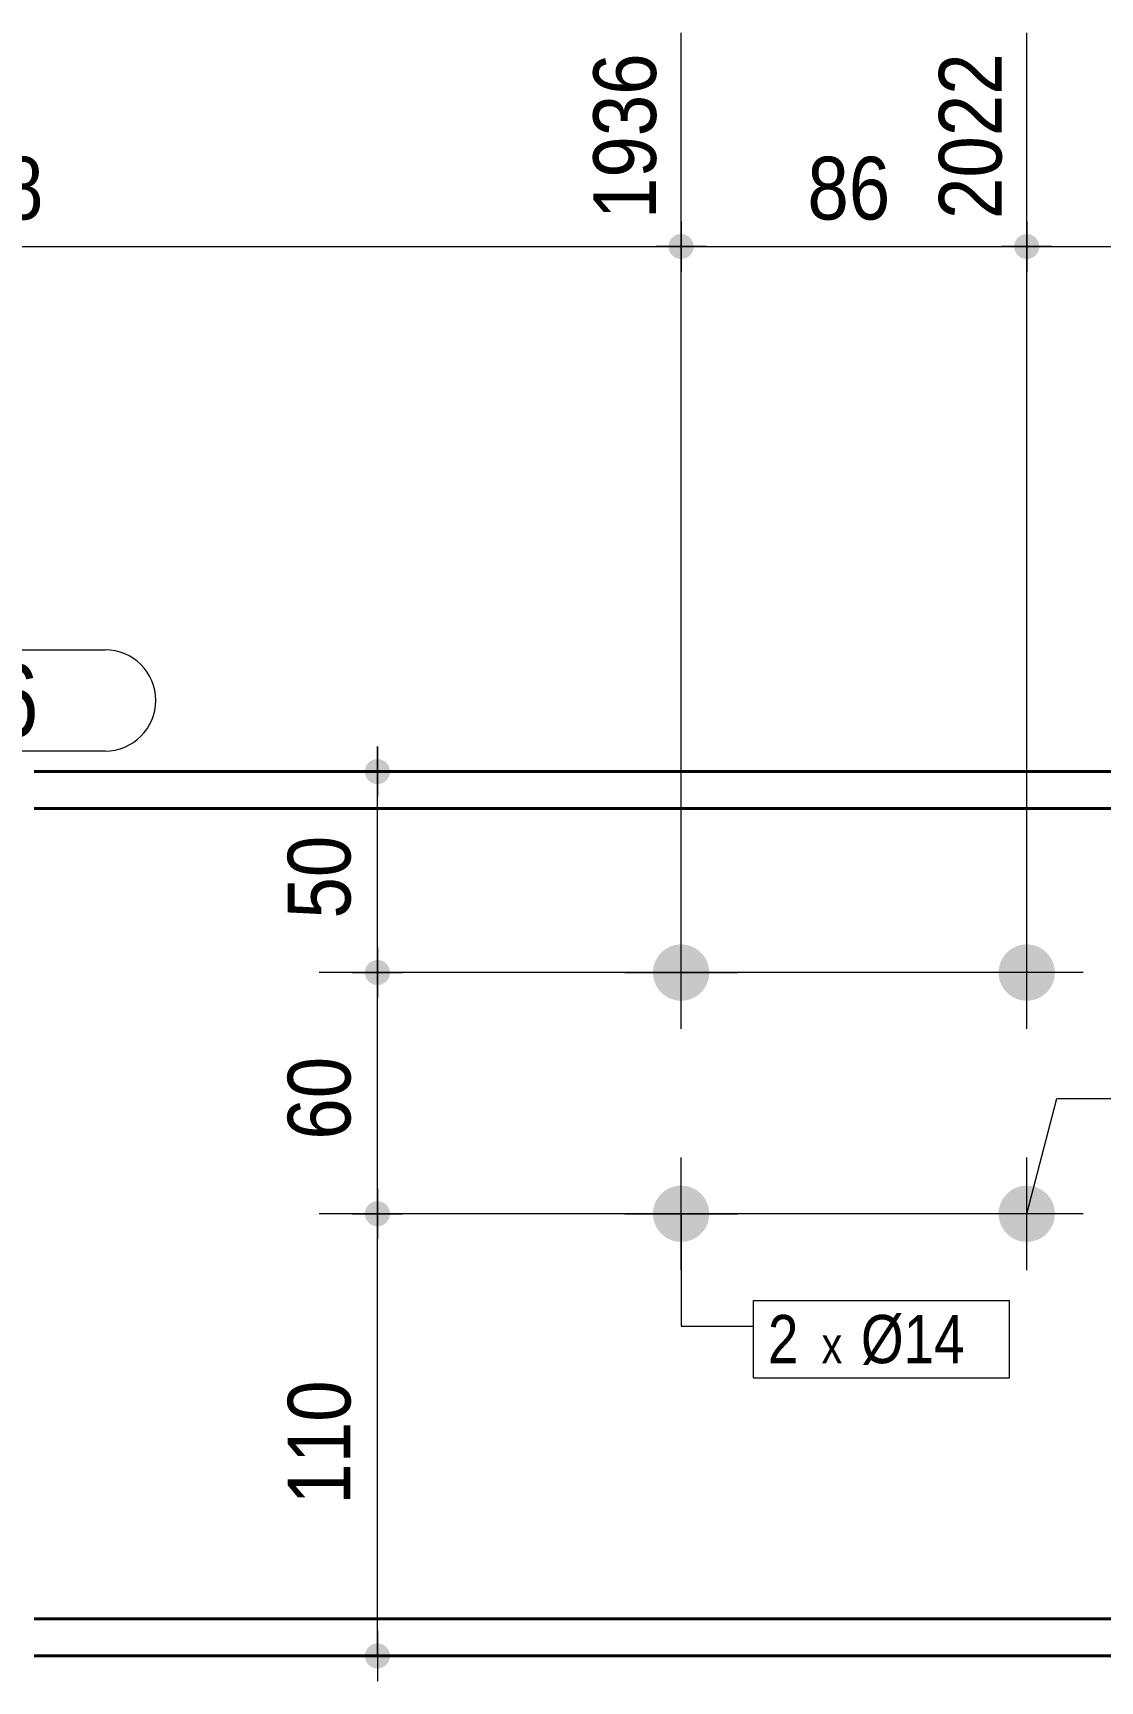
# Model space of a CAD drawing. Header units: millimetres. Extents: x 2 to 287, y 5 to 195.
# Drawn here: x 74 to 118.3, y 88.7 to 157.1 of the extents above; entities that cross this region are included whole.
import ezdxf

# ---------------------------------------------------------------- set-up
doc = ezdxf.new("R2010")
doc.units = ezdxf.units.MM
for name, color, linetype, lineweight in [('Boulon', 7, 'Continuous', 0), ('Cotation', 7, 'Continuous', 0), ('Désignation boulon', 3, 'Continuous', 0), ('Piece', 2, 'Continuous', 0), ('Repère pièce', 3, 'Continuous', 0)]:
    doc.layers.add(name, color=color, linetype=linetype, lineweight=lineweight)
doc.styles.add('ARIAL', font='ARIAL.TTF')
doc.styles.add('COMIC_SANS_MS', font='COMIC.TTF')

# ---------------------------------------------------------------- blocks, each defined once
blk = doc.blocks.new('*A3')
at = {"layer": 'Boulon'}
for points in [[(102.066, 118.081), (102.065, 118.052), (102.064, 118.024), (102.061, 117.995), (102.058, 117.967), (102.054, 117.938), (102.05, 117.91), (102.044, 117.882), (102.038, 117.854), (102.032, 117.826), (102.025, 117.798), (102.017, 117.771), (102.008, 117.743), (101.999, 117.716), (101.989, 117.69), (101.978, 117.663), (101.967, 117.637), (101.955, 117.611), (101.942, 117.585), (101.929, 117.559), (101.915, 117.534), (101.901, 117.51), (101.886, 117.485), (101.87, 117.461), (101.854, 117.438), (101.837, 117.414), (101.82, 117.392), (101.802, 117.369), (101.784, 117.347), (101.765, 117.326), (101.745, 117.305), (101.725, 117.284), (101.705, 117.264), (101.684, 117.245), (101.662, 117.226), (101.64, 117.208), (101.618, 117.19), (101.595, 117.172), (101.572, 117.156), (101.548, 117.139), (101.524, 117.124), (101.5, 117.109), (101.475, 117.094), (101.45, 117.081), (101.425, 117.067), (101.399, 117.055), (101.373, 117.043), (101.347, 117.032), (101.32, 117.021), (101.293, 117.011), (101.266, 117.002), (101.239, 116.993), (101.211, 116.985), (101.184, 116.978), (101.156, 116.971), (101.128, 116.965), (101.1, 116.96), (101.071, 116.955), (101.043, 116.952), (101.014, 116.948), (100.986, 116.946), (100.957, 116.944), (100.929, 116.943), (100.9, 116.943), (100.871, 116.943), (100.843, 116.944), (100.814, 116.946), (100.786, 116.948), (100.757, 116.952), (100.729, 116.955), (100.701, 116.96), (100.673, 116.965), (100.645, 116.971), (100.617, 116.978), (100.589, 116.985), (100.561, 116.993), (100.534, 117.002), (100.507, 117.011), (100.48, 117.021), (100.454, 117.032), (100.427, 117.043), (100.401, 117.055), (100.376, 117.067), (100.35, 117.081), (100.325, 117.094), (100.3, 117.109), (100.276, 117.124), (100.252, 117.139), (100.228, 117.156), (100.205, 117.172), (100.182, 117.19), (100.16, 117.208), (100.138, 117.226), (100.117, 117.245), (100.096, 117.264), (100.075, 117.284), (100.055, 117.305), (100.036, 117.326), (100.017, 117.347), (99.998, 117.369), (99.98, 117.392), (99.963, 117.414), (99.946, 117.438), (99.93, 117.461), (99.914, 117.485), (99.899, 117.51), (99.885, 117.534), (99.871, 117.559), (99.858, 117.585), (99.845, 117.611), (99.834, 117.637), (99.822, 117.663), (99.812, 117.69), (99.802, 117.716), (99.792, 117.743), (99.784, 117.771), (99.776, 117.798), (99.768, 117.826), (99.762, 117.854), (99.756, 117.882), (99.751, 117.91), (99.746, 117.938), (99.742, 117.967), (99.739, 117.995), (99.737, 118.024), (99.735, 118.052), (99.734, 118.081), (99.733, 118.109), (99.734, 118.138), (99.735, 118.167), (99.737, 118.195), (99.739, 118.224), (99.742, 118.252), (99.746, 118.281), (99.751, 118.309), (99.756, 118.337), (99.762, 118.365), (99.768, 118.393), (99.776, 118.421), (99.784, 118.448), (99.792, 118.475), (99.802, 118.502), (99.812, 118.529), (99.822, 118.556), (99.834, 118.582), (99.845, 118.608), (99.858, 118.634), (99.871, 118.659), (99.885, 118.684), (99.899, 118.709), (99.914, 118.734), (99.93, 118.758), (99.946, 118.781), (99.963, 118.804), (99.98, 118.827), (99.998, 118.85), (100.017, 118.871), (100.036, 118.893), (100.055, 118.914), (100.075, 118.934), (100.096, 118.954), (100.117, 118.974), (100.138, 118.993), (100.16, 119.011), (100.182, 119.029), (100.205, 119.046), (100.228, 119.063), (100.252, 119.079), (100.276, 119.095), (100.3, 119.11), (100.325, 119.125), (100.35, 119.138), (100.376, 119.152), (100.401, 119.164), (100.427, 119.176), (100.454, 119.187), (100.48, 119.198), (100.507, 119.208), (100.534, 119.217), (100.561, 119.226), (100.589, 119.234), (100.617, 119.241), (100.645, 119.248), (100.673, 119.254), (100.701, 119.259), (100.729, 119.263), (100.757, 119.267), (100.786, 119.27), (100.814, 119.273), (100.843, 119.275), (100.871, 119.276), (100.9, 119.276), (100.929, 119.276), (100.957, 119.275), (100.986, 119.273), (101.014, 119.27), (101.043, 119.267), (101.071, 119.263), (101.1, 119.259), (101.128, 119.254), (101.156, 119.248), (101.184, 119.241), (101.211, 119.234), (101.239, 119.226), (101.266, 119.217), (101.293, 119.208), (101.32, 119.198), (101.347, 119.187), (101.373, 119.176), (101.399, 119.164), (101.425, 119.152), (101.45, 119.138), (101.475, 119.125), (101.5, 119.11), (101.524, 119.095), (101.548, 119.079), (101.572, 119.063), (101.595, 119.046), (101.618, 119.029), (101.64, 119.011), (101.662, 118.993), (101.684, 118.974), (101.705, 118.954), (101.725, 118.934), (101.745, 118.914), (101.765, 118.893), (101.784, 118.871), (101.802, 118.85), (101.82, 118.827), (101.837, 118.804), (101.854, 118.781), (101.87, 118.758), (101.886, 118.734), (101.901, 118.709), (101.915, 118.684), (101.929, 118.659), (101.942, 118.634), (101.955, 118.608), (101.967, 118.582), (101.978, 118.556), (101.989, 118.529), (101.999, 118.502), (102.008, 118.475), (102.017, 118.448), (102.025, 118.421), (102.032, 118.393), (102.038, 118.365), (102.044, 118.337), (102.05, 118.309), (102.054, 118.281), (102.058, 118.252), (102.061, 118.224), (102.064, 118.195), (102.065, 118.167), (102.066, 118.138), (102.067, 118.109)], [(102.066, 108.081), (102.065, 108.052), (102.064, 108.024), (102.061, 107.995), (102.058, 107.967), (102.054, 107.938), (102.05, 107.91), (102.044, 107.882), (102.038, 107.854), (102.032, 107.826), (102.025, 107.798), (102.017, 107.771), (102.008, 107.743), (101.999, 107.716), (101.989, 107.69), (101.978, 107.663), (101.967, 107.637), (101.955, 107.611), (101.942, 107.585), (101.929, 107.559), (101.915, 107.534), (101.901, 107.51), (101.886, 107.485), (101.87, 107.461), (101.854, 107.438), (101.837, 107.414), (101.82, 107.392), (101.802, 107.369), (101.784, 107.347), (101.765, 107.326), (101.745, 107.305), (101.725, 107.284), (101.705, 107.264), (101.684, 107.245), (101.662, 107.226), (101.64, 107.208), (101.618, 107.19), (101.595, 107.172), (101.572, 107.156), (101.548, 107.139), (101.524, 107.124), (101.5, 107.109), (101.475, 107.094), (101.45, 107.081), (101.425, 107.067), (101.399, 107.055), (101.373, 107.043), (101.347, 107.032), (101.32, 107.021), (101.293, 107.011), (101.266, 107.002), (101.239, 106.993), (101.211, 106.985), (101.184, 106.978), (101.156, 106.971), (101.128, 106.965), (101.1, 106.96), (101.071, 106.955), (101.043, 106.952), (101.014, 106.948), (100.986, 106.946), (100.957, 106.944), (100.929, 106.943), (100.9, 106.943), (100.871, 106.943), (100.843, 106.944), (100.814, 106.946), (100.786, 106.948), (100.757, 106.952), (100.729, 106.955), (100.701, 106.96), (100.673, 106.965), (100.645, 106.971), (100.617, 106.978), (100.589, 106.985), (100.561, 106.993), (100.534, 107.002), (100.507, 107.011), (100.48, 107.021), (100.454, 107.032), (100.427, 107.043), (100.401, 107.055), (100.376, 107.067), (100.35, 107.081), (100.325, 107.094), (100.3, 107.109), (100.276, 107.124), (100.252, 107.139), (100.228, 107.156), (100.205, 107.172), (100.182, 107.19), (100.16, 107.208), (100.138, 107.226), (100.117, 107.245), (100.096, 107.264), (100.075, 107.284), (100.055, 107.305), (100.036, 107.326), (100.017, 107.347), (99.998, 107.369), (99.98, 107.392), (99.963, 107.414), (99.946, 107.438), (99.93, 107.461), (99.914, 107.485), (99.899, 107.51), (99.885, 107.534), (99.871, 107.559), (99.858, 107.585), (99.845, 107.611), (99.834, 107.637), (99.822, 107.663), (99.812, 107.69), (99.802, 107.716), (99.792, 107.743), (99.784, 107.771), (99.776, 107.798), (99.768, 107.826), (99.762, 107.854), (99.756, 107.882), (99.751, 107.91), (99.746, 107.938), (99.742, 107.967), (99.739, 107.995), (99.737, 108.024), (99.735, 108.052), (99.734, 108.081), (99.733, 108.109), (99.734, 108.138), (99.735, 108.167), (99.737, 108.195), (99.739, 108.224), (99.742, 108.252), (99.746, 108.281), (99.751, 108.309), (99.756, 108.337), (99.762, 108.365), (99.768, 108.393), (99.776, 108.421), (99.784, 108.448), (99.792, 108.475), (99.802, 108.502), (99.812, 108.529), (99.822, 108.556), (99.834, 108.582), (99.845, 108.608), (99.858, 108.634), (99.871, 108.659), (99.885, 108.684), (99.899, 108.709), (99.914, 108.734), (99.93, 108.758), (99.946, 108.781), (99.963, 108.804), (99.98, 108.827), (99.998, 108.85), (100.017, 108.871), (100.036, 108.893), (100.055, 108.914), (100.075, 108.934), (100.096, 108.954), (100.117, 108.974), (100.138, 108.993), (100.16, 109.011), (100.182, 109.029), (100.205, 109.046), (100.228, 109.063), (100.252, 109.079), (100.276, 109.095), (100.3, 109.11), (100.325, 109.125), (100.35, 109.138), (100.376, 109.152), (100.401, 109.164), (100.427, 109.176), (100.454, 109.187), (100.48, 109.198), (100.507, 109.208), (100.534, 109.217), (100.561, 109.226), (100.589, 109.234), (100.617, 109.241), (100.645, 109.248), (100.673, 109.254), (100.701, 109.259), (100.729, 109.263), (100.757, 109.267), (100.786, 109.27), (100.814, 109.273), (100.843, 109.275), (100.871, 109.276), (100.9, 109.276), (100.929, 109.276), (100.957, 109.275), (100.986, 109.273), (101.014, 109.27), (101.043, 109.267), (101.071, 109.263), (101.1, 109.259), (101.128, 109.254), (101.156, 109.248), (101.184, 109.241), (101.211, 109.234), (101.239, 109.226), (101.266, 109.217), (101.293, 109.208), (101.32, 109.198), (101.347, 109.187), (101.373, 109.176), (101.399, 109.164), (101.425, 109.152), (101.45, 109.138), (101.475, 109.125), (101.5, 109.11), (101.524, 109.095), (101.548, 109.079), (101.572, 109.063), (101.595, 109.046), (101.618, 109.029), (101.64, 109.011), (101.662, 108.993), (101.684, 108.974), (101.705, 108.954), (101.725, 108.934), (101.745, 108.914), (101.765, 108.893), (101.784, 108.871), (101.802, 108.85), (101.82, 108.827), (101.837, 108.804), (101.854, 108.781), (101.87, 108.758), (101.886, 108.734), (101.901, 108.709), (101.915, 108.684), (101.929, 108.659), (101.942, 108.634), (101.955, 108.608), (101.967, 108.582), (101.978, 108.556), (101.989, 108.529), (101.999, 108.502), (102.008, 108.475), (102.017, 108.448), (102.025, 108.421), (102.032, 108.393), (102.038, 108.365), (102.044, 108.337), (102.05, 108.309), (102.054, 108.281), (102.058, 108.252), (102.061, 108.224), (102.064, 108.195), (102.065, 108.167), (102.066, 108.138), (102.067, 108.109)]]:
    blk.add_hatch(color=256, dxfattribs=at).paths.add_polyline_path(points, flags=17)
at = {"layer": 'Boulon', "linetype": 'Continuous', "lineweight": 0}
for p, q in [((100.9, 115.776), (100.9, 120.443)), ((98.567, 118.109), (103.233, 118.109)), ((100.9, 105.776), (100.9, 110.443)), ((98.567, 108.109), (103.233, 108.109))]:
    blk.add_line(p, q, dxfattribs=at)
blk = doc.blocks.new('*A4')
at = {"layer": 'Boulon'}
for points in [[(116.4, 118.081), (116.399, 118.052), (116.397, 118.024), (116.395, 117.995), (116.391, 117.967), (116.388, 117.938), (116.383, 117.91), (116.378, 117.882), (116.372, 117.854), (116.365, 117.826), (116.358, 117.798), (116.35, 117.771), (116.341, 117.743), (116.332, 117.716), (116.322, 117.69), (116.311, 117.663), (116.3, 117.637), (116.288, 117.611), (116.276, 117.585), (116.262, 117.559), (116.249, 117.534), (116.234, 117.51), (116.219, 117.485), (116.204, 117.461), (116.187, 117.438), (116.171, 117.414), (116.153, 117.392), (116.135, 117.369), (116.117, 117.347), (116.098, 117.326), (116.078, 117.305), (116.058, 117.284), (116.038, 117.264), (116.017, 117.245), (115.995, 117.226), (115.974, 117.208), (115.951, 117.19), (115.928, 117.172), (115.905, 117.156), (115.882, 117.139), (115.858, 117.124), (115.833, 117.109), (115.809, 117.094), (115.783, 117.081), (115.758, 117.067), (115.732, 117.055), (115.706, 117.043), (115.68, 117.032), (115.653, 117.021), (115.627, 117.011), (115.599, 117.002), (115.572, 116.993), (115.545, 116.985), (115.517, 116.978), (115.489, 116.971), (115.461, 116.965), (115.433, 116.96), (115.405, 116.955), (115.376, 116.952), (115.348, 116.948), (115.319, 116.946), (115.291, 116.944), (115.262, 116.943), (115.233, 116.943), (115.205, 116.943), (115.176, 116.944), (115.148, 116.946), (115.119, 116.948), (115.091, 116.952), (115.062, 116.955), (115.034, 116.96), (115.006, 116.965), (114.978, 116.971), (114.95, 116.978), (114.922, 116.985), (114.895, 116.993), (114.868, 117.002), (114.84, 117.011), (114.814, 117.021), (114.787, 117.032), (114.761, 117.043), (114.735, 117.055), (114.709, 117.067), (114.684, 117.081), (114.658, 117.094), (114.634, 117.109), (114.609, 117.124), (114.585, 117.139), (114.562, 117.156), (114.538, 117.172), (114.516, 117.19), (114.493, 117.208), (114.471, 117.226), (114.45, 117.245), (114.429, 117.264), (114.409, 117.284), (114.389, 117.305), (114.369, 117.326), (114.35, 117.347), (114.332, 117.369), (114.314, 117.392), (114.296, 117.414), (114.28, 117.438), (114.263, 117.461), (114.248, 117.485), (114.233, 117.51), (114.218, 117.534), (114.205, 117.559), (114.191, 117.585), (114.179, 117.611), (114.167, 117.637), (114.156, 117.663), (114.145, 117.69), (114.135, 117.716), (114.126, 117.743), (114.117, 117.771), (114.109, 117.798), (114.102, 117.826), (114.095, 117.854), (114.089, 117.882), (114.084, 117.91), (114.079, 117.938), (114.076, 117.967), (114.072, 117.995), (114.07, 118.024), (114.068, 118.052), (114.067, 118.081), (114.067, 118.109), (114.067, 118.138), (114.068, 118.167), (114.07, 118.195), (114.072, 118.224), (114.076, 118.252), (114.079, 118.281), (114.084, 118.309), (114.089, 118.337), (114.095, 118.365), (114.102, 118.393), (114.109, 118.421), (114.117, 118.448), (114.126, 118.475), (114.135, 118.502), (114.145, 118.529), (114.156, 118.556), (114.167, 118.582), (114.179, 118.608), (114.191, 118.634), (114.205, 118.659), (114.218, 118.684), (114.233, 118.709), (114.248, 118.734), (114.263, 118.758), (114.28, 118.781), (114.296, 118.804), (114.314, 118.827), (114.332, 118.85), (114.35, 118.871), (114.369, 118.893), (114.389, 118.914), (114.409, 118.934), (114.429, 118.954), (114.45, 118.974), (114.471, 118.993), (114.493, 119.011), (114.516, 119.029), (114.538, 119.046), (114.562, 119.063), (114.585, 119.079), (114.609, 119.095), (114.634, 119.11), (114.658, 119.125), (114.684, 119.138), (114.709, 119.152), (114.735, 119.164), (114.761, 119.176), (114.787, 119.187), (114.814, 119.198), (114.84, 119.208), (114.868, 119.217), (114.895, 119.226), (114.922, 119.234), (114.95, 119.241), (114.978, 119.248), (115.006, 119.254), (115.034, 119.259), (115.062, 119.263), (115.091, 119.267), (115.119, 119.27), (115.148, 119.273), (115.176, 119.275), (115.205, 119.276), (115.233, 119.276), (115.262, 119.276), (115.291, 119.275), (115.319, 119.273), (115.348, 119.27), (115.376, 119.267), (115.405, 119.263), (115.433, 119.259), (115.461, 119.254), (115.489, 119.248), (115.517, 119.241), (115.545, 119.234), (115.572, 119.226), (115.599, 119.217), (115.627, 119.208), (115.653, 119.198), (115.68, 119.187), (115.706, 119.176), (115.732, 119.164), (115.758, 119.152), (115.783, 119.138), (115.809, 119.125), (115.833, 119.11), (115.858, 119.095), (115.882, 119.079), (115.905, 119.063), (115.928, 119.046), (115.951, 119.029), (115.974, 119.011), (115.995, 118.993), (116.017, 118.974), (116.038, 118.954), (116.058, 118.934), (116.078, 118.914), (116.098, 118.893), (116.117, 118.871), (116.135, 118.85), (116.153, 118.827), (116.171, 118.804), (116.187, 118.781), (116.204, 118.758), (116.219, 118.734), (116.234, 118.709), (116.249, 118.684), (116.262, 118.659), (116.276, 118.634), (116.288, 118.608), (116.3, 118.582), (116.311, 118.556), (116.322, 118.529), (116.332, 118.502), (116.341, 118.475), (116.35, 118.448), (116.358, 118.421), (116.365, 118.393), (116.372, 118.365), (116.378, 118.337), (116.383, 118.309), (116.388, 118.281), (116.391, 118.252), (116.395, 118.224), (116.397, 118.195), (116.399, 118.167), (116.4, 118.138), (116.4, 118.109)], [(116.4, 108.081), (116.399, 108.052), (116.397, 108.024), (116.395, 107.995), (116.391, 107.967), (116.388, 107.938), (116.383, 107.91), (116.378, 107.882), (116.372, 107.854), (116.365, 107.826), (116.358, 107.798), (116.35, 107.771), (116.341, 107.743), (116.332, 107.716), (116.322, 107.69), (116.311, 107.663), (116.3, 107.637), (116.288, 107.611), (116.276, 107.585), (116.262, 107.559), (116.249, 107.534), (116.234, 107.51), (116.219, 107.485), (116.204, 107.461), (116.187, 107.438), (116.171, 107.414), (116.153, 107.392), (116.135, 107.369), (116.117, 107.347), (116.098, 107.326), (116.078, 107.305), (116.058, 107.284), (116.038, 107.264), (116.017, 107.245), (115.995, 107.226), (115.974, 107.208), (115.951, 107.19), (115.928, 107.172), (115.905, 107.156), (115.882, 107.139), (115.858, 107.124), (115.833, 107.109), (115.809, 107.094), (115.783, 107.081), (115.758, 107.067), (115.732, 107.055), (115.706, 107.043), (115.68, 107.032), (115.653, 107.021), (115.627, 107.011), (115.599, 107.002), (115.572, 106.993), (115.545, 106.985), (115.517, 106.978), (115.489, 106.971), (115.461, 106.965), (115.433, 106.96), (115.405, 106.955), (115.376, 106.952), (115.348, 106.948), (115.319, 106.946), (115.291, 106.944), (115.262, 106.943), (115.233, 106.943), (115.205, 106.943), (115.176, 106.944), (115.148, 106.946), (115.119, 106.948), (115.091, 106.952), (115.062, 106.955), (115.034, 106.96), (115.006, 106.965), (114.978, 106.971), (114.95, 106.978), (114.922, 106.985), (114.895, 106.993), (114.868, 107.002), (114.84, 107.011), (114.814, 107.021), (114.787, 107.032), (114.761, 107.043), (114.735, 107.055), (114.709, 107.067), (114.684, 107.081), (114.658, 107.094), (114.634, 107.109), (114.609, 107.124), (114.585, 107.139), (114.562, 107.156), (114.538, 107.172), (114.516, 107.19), (114.493, 107.208), (114.471, 107.226), (114.45, 107.245), (114.429, 107.264), (114.409, 107.284), (114.389, 107.305), (114.369, 107.326), (114.35, 107.347), (114.332, 107.369), (114.314, 107.392), (114.296, 107.414), (114.28, 107.438), (114.263, 107.461), (114.248, 107.485), (114.233, 107.51), (114.218, 107.534), (114.205, 107.559), (114.191, 107.585), (114.179, 107.611), (114.167, 107.637), (114.156, 107.663), (114.145, 107.69), (114.135, 107.716), (114.126, 107.743), (114.117, 107.771), (114.109, 107.798), (114.102, 107.826), (114.095, 107.854), (114.089, 107.882), (114.084, 107.91), (114.079, 107.938), (114.076, 107.967), (114.072, 107.995), (114.07, 108.024), (114.068, 108.052), (114.067, 108.081), (114.067, 108.109), (114.067, 108.138), (114.068, 108.167), (114.07, 108.195), (114.072, 108.224), (114.076, 108.252), (114.079, 108.281), (114.084, 108.309), (114.089, 108.337), (114.095, 108.365), (114.102, 108.393), (114.109, 108.421), (114.117, 108.448), (114.126, 108.475), (114.135, 108.502), (114.145, 108.529), (114.156, 108.556), (114.167, 108.582), (114.179, 108.608), (114.191, 108.634), (114.205, 108.659), (114.218, 108.684), (114.233, 108.709), (114.248, 108.734), (114.263, 108.758), (114.28, 108.781), (114.296, 108.804), (114.314, 108.827), (114.332, 108.85), (114.35, 108.871), (114.369, 108.893), (114.389, 108.914), (114.409, 108.934), (114.429, 108.954), (114.45, 108.974), (114.471, 108.993), (114.493, 109.011), (114.516, 109.029), (114.538, 109.046), (114.562, 109.063), (114.585, 109.079), (114.609, 109.095), (114.634, 109.11), (114.658, 109.125), (114.684, 109.138), (114.709, 109.152), (114.735, 109.164), (114.761, 109.176), (114.787, 109.187), (114.814, 109.198), (114.84, 109.208), (114.868, 109.217), (114.895, 109.226), (114.922, 109.234), (114.95, 109.241), (114.978, 109.248), (115.006, 109.254), (115.034, 109.259), (115.062, 109.263), (115.091, 109.267), (115.119, 109.27), (115.148, 109.273), (115.176, 109.275), (115.205, 109.276), (115.233, 109.276), (115.262, 109.276), (115.291, 109.275), (115.319, 109.273), (115.348, 109.27), (115.376, 109.267), (115.405, 109.263), (115.433, 109.259), (115.461, 109.254), (115.489, 109.248), (115.517, 109.241), (115.545, 109.234), (115.572, 109.226), (115.599, 109.217), (115.627, 109.208), (115.653, 109.198), (115.68, 109.187), (115.706, 109.176), (115.732, 109.164), (115.758, 109.152), (115.783, 109.138), (115.809, 109.125), (115.833, 109.11), (115.858, 109.095), (115.882, 109.079), (115.905, 109.063), (115.928, 109.046), (115.951, 109.029), (115.974, 109.011), (115.995, 108.993), (116.017, 108.974), (116.038, 108.954), (116.058, 108.934), (116.078, 108.914), (116.098, 108.893), (116.117, 108.871), (116.135, 108.85), (116.153, 108.827), (116.171, 108.804), (116.187, 108.781), (116.204, 108.758), (116.219, 108.734), (116.234, 108.709), (116.249, 108.684), (116.262, 108.659), (116.276, 108.634), (116.288, 108.608), (116.3, 108.582), (116.311, 108.556), (116.322, 108.529), (116.332, 108.502), (116.341, 108.475), (116.35, 108.448), (116.358, 108.421), (116.365, 108.393), (116.372, 108.365), (116.378, 108.337), (116.383, 108.309), (116.388, 108.281), (116.391, 108.252), (116.395, 108.224), (116.397, 108.195), (116.399, 108.167), (116.4, 108.138), (116.4, 108.109)]]:
    blk.add_hatch(color=256, dxfattribs=at).paths.add_polyline_path(points, flags=17)
at = {"layer": 'Boulon', "linetype": 'Continuous', "lineweight": 0}
for p, q in [((115.233, 115.776), (115.233, 120.443)), ((117.567, 118.109), (112.9, 118.109)), ((115.233, 105.776), (115.233, 110.443)), ((117.567, 108.109), (112.9, 108.109))]:
    blk.add_line(p, q, dxfattribs=at)
blk = doc.blocks.new('*A7')
at = {"layer": 'Piece', "color": 2, "linetype": 'Continuous', "lineweight": 40}
for p, q in [((74.071855, 126.442755), (142.06174, 126.442755)), ((142.06174, 124.909422), (74.071855, 124.909422)), ((142.06174, 91.309422), (74.071855, 91.309422)), ((142.06174, 89.776088), (74.071855, 89.776088))]:
    blk.add_line(p, q, dxfattribs=at)
blk = doc.blocks.new('*A16')
at = {"layer": 'Cotation'}
blk.add_hatch(color=256, dxfattribs=at).paths.add_polyline_path([(100.875, 147.692), (100.849, 147.694), (100.824, 147.697), (100.799, 147.701), (100.774, 147.707), (100.749, 147.714), (100.725, 147.722), (100.701, 147.731), (100.678, 147.741), (100.655, 147.753), (100.633, 147.765), (100.611, 147.779), (100.59, 147.794), (100.57, 147.809), (100.551, 147.826), (100.532, 147.844), (100.515, 147.862), (100.498, 147.881), (100.482, 147.902), (100.468, 147.922), (100.454, 147.944), (100.442, 147.966), (100.43, 147.989), (100.42, 148.012), (100.411, 148.036), (100.403, 148.06), (100.396, 148.085), (100.39, 148.11), (100.386, 148.135), (100.383, 148.16), (100.381, 148.186), (100.38, 148.211), (100.381, 148.237), (100.383, 148.262), (100.386, 148.288), (100.39, 148.313), (100.396, 148.338), (100.403, 148.362), (100.411, 148.387), (100.42, 148.41), (100.43, 148.434), (100.442, 148.457), (100.454, 148.479), (100.468, 148.5), (100.482, 148.521), (100.498, 148.541), (100.515, 148.561), (100.532, 148.579), (100.551, 148.597), (100.57, 148.613), (100.59, 148.629), (100.611, 148.644), (100.633, 148.657), (100.655, 148.67), (100.678, 148.681), (100.701, 148.692), (100.725, 148.701), (100.749, 148.709), (100.774, 148.716), (100.799, 148.721), (100.824, 148.726), (100.849, 148.729), (100.875, 148.731), (100.9, 148.731), (100.926, 148.731), (100.951, 148.729), (100.976, 148.726), (101.002, 148.721), (101.026, 148.716), (101.051, 148.709), (101.075, 148.701), (101.099, 148.692), (101.122, 148.681), (101.145, 148.67), (101.167, 148.657), (101.189, 148.644), (101.21, 148.629), (101.23, 148.613), (101.249, 148.597), (101.268, 148.579), (101.285, 148.561), (101.302, 148.541), (101.318, 148.521), (101.332, 148.5), (101.346, 148.479), (101.359, 148.457), (101.37, 148.434), (101.381, 148.41), (101.39, 148.387), (101.398, 148.362), (101.405, 148.338), (101.41, 148.313), (101.415, 148.288), (101.418, 148.262), (101.42, 148.237), (101.42, 148.211), (101.42, 148.186), (101.418, 148.16), (101.415, 148.135), (101.41, 148.11), (101.405, 148.085), (101.398, 148.06), (101.39, 148.036), (101.381, 148.012), (101.37, 147.989), (101.359, 147.966), (101.346, 147.944), (101.332, 147.922), (101.318, 147.902), (101.302, 147.881), (101.285, 147.862), (101.268, 147.844), (101.249, 147.826), (101.23, 147.809), (101.21, 147.794), (101.189, 147.779), (101.167, 147.765), (101.145, 147.753), (101.122, 147.741), (101.099, 147.731), (101.075, 147.722), (101.051, 147.714), (101.026, 147.707), (101.002, 147.701), (100.976, 147.697), (100.951, 147.694), (100.926, 147.692), (100.9, 147.691)], flags=17)
at = {"layer": 'Cotation', "linetype": 'Continuous', "lineweight": 0}
for p, q in [((100.9, 119.109), (100.9, 157.065)), ((100.9, 149.251), (100.9, 147.171)), ((41.989, 148.211), (100.9, 148.211)), ((101.94, 148.211), (99.86, 148.211)), ((100.9, 148.211), (101.94, 148.211))]:
    blk.add_line(p, q, dxfattribs=at)
at = {"layer": 'Cotation'}
blk.add_point((100.9, 148.211), dxfattribs=at)
at = {"layer": 'Cotation', "style": 'ARIAL', "width": 0.85}
blk.add_text('1936', height=2.6, rotation=90.00021, dxfattribs=at).set_placement((99.86, 149.351))
blk.add_text('1898', height=2.6, dxfattribs=at).set_placement((67.588, 149.331))
blk = doc.blocks.new('*A17')
at = {"layer": 'Cotation'}
for points in [[(100.875, 147.692), (100.849, 147.694), (100.824, 147.697), (100.799, 147.701), (100.774, 147.707), (100.749, 147.714), (100.725, 147.722), (100.701, 147.731), (100.678, 147.741), (100.655, 147.753), (100.633, 147.765), (100.611, 147.779), (100.59, 147.794), (100.57, 147.809), (100.551, 147.826), (100.532, 147.844), (100.515, 147.862), (100.498, 147.881), (100.482, 147.902), (100.468, 147.922), (100.454, 147.944), (100.442, 147.966), (100.43, 147.989), (100.42, 148.012), (100.411, 148.036), (100.403, 148.06), (100.396, 148.085), (100.39, 148.11), (100.386, 148.135), (100.383, 148.16), (100.381, 148.186), (100.38, 148.211), (100.381, 148.237), (100.383, 148.262), (100.386, 148.288), (100.39, 148.313), (100.396, 148.338), (100.403, 148.362), (100.411, 148.387), (100.42, 148.41), (100.43, 148.434), (100.442, 148.457), (100.454, 148.479), (100.468, 148.5), (100.482, 148.521), (100.498, 148.541), (100.515, 148.561), (100.532, 148.579), (100.551, 148.597), (100.57, 148.613), (100.59, 148.629), (100.611, 148.644), (100.633, 148.657), (100.655, 148.67), (100.678, 148.681), (100.701, 148.692), (100.725, 148.701), (100.749, 148.709), (100.774, 148.716), (100.799, 148.721), (100.824, 148.726), (100.849, 148.729), (100.875, 148.731), (100.9, 148.731), (100.926, 148.731), (100.951, 148.729), (100.976, 148.726), (101.002, 148.721), (101.026, 148.716), (101.051, 148.709), (101.075, 148.701), (101.099, 148.692), (101.122, 148.681), (101.145, 148.67), (101.167, 148.657), (101.189, 148.644), (101.21, 148.629), (101.23, 148.613), (101.249, 148.597), (101.268, 148.579), (101.285, 148.561), (101.302, 148.541), (101.318, 148.521), (101.332, 148.5), (101.346, 148.479), (101.359, 148.457), (101.37, 148.434), (101.381, 148.41), (101.39, 148.387), (101.398, 148.362), (101.405, 148.338), (101.41, 148.313), (101.415, 148.288), (101.418, 148.262), (101.42, 148.237), (101.42, 148.211), (101.42, 148.186), (101.418, 148.16), (101.415, 148.135), (101.41, 148.11), (101.405, 148.085), (101.398, 148.06), (101.39, 148.036), (101.381, 148.012), (101.37, 147.989), (101.359, 147.966), (101.346, 147.944), (101.332, 147.922), (101.318, 147.902), (101.302, 147.881), (101.285, 147.862), (101.268, 147.844), (101.249, 147.826), (101.23, 147.809), (101.21, 147.794), (101.189, 147.779), (101.167, 147.765), (101.145, 147.753), (101.122, 147.741), (101.099, 147.731), (101.075, 147.722), (101.051, 147.714), (101.026, 147.707), (101.002, 147.701), (100.976, 147.697), (100.951, 147.694), (100.926, 147.692), (100.9, 147.691)], [(115.208, 147.692), (115.182, 147.694), (115.157, 147.697), (115.132, 147.701), (115.107, 147.707), (115.083, 147.714), (115.058, 147.722), (115.034, 147.731), (115.011, 147.741), (114.988, 147.753), (114.966, 147.765), (114.945, 147.779), (114.924, 147.794), (114.904, 147.809), (114.884, 147.826), (114.866, 147.844), (114.848, 147.862), (114.831, 147.881), (114.816, 147.902), (114.801, 147.922), (114.787, 147.944), (114.775, 147.966), (114.763, 147.989), (114.753, 148.012), (114.744, 148.036), (114.736, 148.06), (114.729, 148.085), (114.723, 148.11), (114.719, 148.135), (114.716, 148.16), (114.714, 148.186), (114.713, 148.211), (114.714, 148.237), (114.716, 148.262), (114.719, 148.288), (114.723, 148.313), (114.729, 148.338), (114.736, 148.362), (114.744, 148.387), (114.753, 148.41), (114.763, 148.434), (114.775, 148.457), (114.787, 148.479), (114.801, 148.5), (114.816, 148.521), (114.831, 148.541), (114.848, 148.561), (114.866, 148.579), (114.884, 148.597), (114.904, 148.613), (114.924, 148.629), (114.945, 148.644), (114.966, 148.657), (114.988, 148.67), (115.011, 148.681), (115.034, 148.692), (115.058, 148.701), (115.083, 148.709), (115.107, 148.716), (115.132, 148.721), (115.157, 148.726), (115.182, 148.729), (115.208, 148.731), (115.233, 148.731), (115.259, 148.731), (115.284, 148.729), (115.31, 148.726), (115.335, 148.721), (115.36, 148.716), (115.384, 148.709), (115.409, 148.701), (115.432, 148.692), (115.456, 148.681), (115.479, 148.67), (115.501, 148.657), (115.522, 148.644), (115.543, 148.629), (115.563, 148.613), (115.583, 148.597), (115.601, 148.579), (115.619, 148.561), (115.635, 148.541), (115.651, 148.521), (115.666, 148.5), (115.679, 148.479), (115.692, 148.457), (115.704, 148.434), (115.714, 148.41), (115.723, 148.387), (115.731, 148.362), (115.738, 148.338), (115.743, 148.313), (115.748, 148.288), (115.751, 148.262), (115.753, 148.237), (115.753, 148.211), (115.753, 148.186), (115.751, 148.16), (115.748, 148.135), (115.743, 148.11), (115.738, 148.085), (115.731, 148.06), (115.723, 148.036), (115.714, 148.012), (115.704, 147.989), (115.692, 147.966), (115.679, 147.944), (115.666, 147.922), (115.651, 147.902), (115.635, 147.881), (115.619, 147.862), (115.601, 147.844), (115.583, 147.826), (115.563, 147.809), (115.543, 147.794), (115.522, 147.779), (115.501, 147.765), (115.479, 147.753), (115.456, 147.741), (115.432, 147.731), (115.409, 147.722), (115.384, 147.714), (115.36, 147.707), (115.335, 147.701), (115.31, 147.697), (115.284, 147.694), (115.259, 147.692), (115.233, 147.691)]]:
    blk.add_hatch(color=256, dxfattribs=at).paths.add_polyline_path(points, flags=17)
at = {"layer": 'Cotation', "linetype": 'Continuous', "lineweight": 0}
for p, q in [((100.9, 119.109), (100.9, 157.065)), ((115.233, 119.109), (115.233, 157.065)), ((100.9, 149.251), (100.9, 147.171)), ((115.233, 149.251), (115.233, 147.171)), ((101.94, 148.211), (99.86, 148.211)), ((100.9, 148.211), (99.86, 148.211)), ((100.9, 148.211), (115.233, 148.211)), ((116.273, 148.211), (114.193, 148.211)), ((115.233, 148.211), (116.273, 148.211))]:
    blk.add_line(p, q, dxfattribs=at)
at = {"layer": 'Cotation'}
for p in [(100.9, 148.211), (115.233, 148.211)]:
    blk.add_point(p, dxfattribs=at)
at = {"layer": 'Cotation', "style": 'ARIAL', "width": 0.85}
blk.add_text('2022', height=2.6, rotation=90.00021, dxfattribs=at).set_placement((114.193, 149.351))
blk.add_text('86', height=2.6, dxfattribs=at).set_placement((106.138, 149.331))
blk = doc.blocks.new('*A18')
at = {"layer": 'Cotation'}
blk.add_hatch(color=256, dxfattribs=at).paths.add_polyline_path([(115.208, 147.692), (115.182, 147.694), (115.157, 147.697), (115.132, 147.701), (115.107, 147.707), (115.083, 147.714), (115.058, 147.722), (115.034, 147.731), (115.011, 147.741), (114.988, 147.753), (114.966, 147.765), (114.945, 147.779), (114.924, 147.794), (114.904, 147.809), (114.884, 147.826), (114.866, 147.844), (114.848, 147.862), (114.831, 147.881), (114.816, 147.902), (114.801, 147.922), (114.787, 147.944), (114.775, 147.966), (114.763, 147.989), (114.753, 148.012), (114.744, 148.036), (114.736, 148.06), (114.729, 148.085), (114.723, 148.11), (114.719, 148.135), (114.716, 148.16), (114.714, 148.186), (114.713, 148.211), (114.714, 148.237), (114.716, 148.262), (114.719, 148.288), (114.723, 148.313), (114.729, 148.338), (114.736, 148.362), (114.744, 148.387), (114.753, 148.41), (114.763, 148.434), (114.775, 148.457), (114.787, 148.479), (114.801, 148.5), (114.816, 148.521), (114.831, 148.541), (114.848, 148.561), (114.866, 148.579), (114.884, 148.597), (114.904, 148.613), (114.924, 148.629), (114.945, 148.644), (114.966, 148.657), (114.988, 148.67), (115.011, 148.681), (115.034, 148.692), (115.058, 148.701), (115.083, 148.709), (115.107, 148.716), (115.132, 148.721), (115.157, 148.726), (115.182, 148.729), (115.208, 148.731), (115.233, 148.731), (115.259, 148.731), (115.284, 148.729), (115.31, 148.726), (115.335, 148.721), (115.36, 148.716), (115.384, 148.709), (115.409, 148.701), (115.432, 148.692), (115.456, 148.681), (115.479, 148.67), (115.501, 148.657), (115.522, 148.644), (115.543, 148.629), (115.563, 148.613), (115.583, 148.597), (115.601, 148.579), (115.619, 148.561), (115.635, 148.541), (115.651, 148.521), (115.666, 148.5), (115.679, 148.479), (115.692, 148.457), (115.704, 148.434), (115.714, 148.41), (115.723, 148.387), (115.731, 148.362), (115.738, 148.338), (115.743, 148.313), (115.748, 148.288), (115.751, 148.262), (115.753, 148.237), (115.753, 148.211), (115.753, 148.186), (115.751, 148.16), (115.748, 148.135), (115.743, 148.11), (115.738, 148.085), (115.731, 148.06), (115.723, 148.036), (115.714, 148.012), (115.704, 147.989), (115.692, 147.966), (115.679, 147.944), (115.666, 147.922), (115.651, 147.902), (115.635, 147.881), (115.619, 147.862), (115.601, 147.844), (115.583, 147.826), (115.563, 147.809), (115.543, 147.794), (115.522, 147.779), (115.501, 147.765), (115.479, 147.753), (115.456, 147.741), (115.432, 147.731), (115.409, 147.722), (115.384, 147.714), (115.36, 147.707), (115.335, 147.701), (115.31, 147.697), (115.284, 147.694), (115.259, 147.692), (115.233, 147.691)], flags=17)
at = {"layer": 'Cotation', "linetype": 'Continuous', "lineweight": 0}
for p, q in [((115.233, 119.109), (115.233, 157.065)), ((115.233, 149.251), (115.233, 147.171)), ((116.273, 148.211), (114.193, 148.211)), ((115.233, 148.211), (114.193, 148.211)), ((115.233, 148.211), (168.99, 148.211))]:
    blk.add_line(p, q, dxfattribs=at)
at = {"layer": 'Cotation'}
blk.add_point((115.233, 148.211), dxfattribs=at)
blk = doc.blocks.new('*A33')
at = {"layer": 'Cotation'}
for points in [[(88.282, 107.59), (88.257, 107.592), (88.231, 107.595), (88.206, 107.599), (88.181, 107.605), (88.157, 107.612), (88.132, 107.62), (88.109, 107.629), (88.085, 107.639), (88.062, 107.651), (88.04, 107.663), (88.019, 107.677), (87.998, 107.692), (87.978, 107.707), (87.958, 107.724), (87.94, 107.742), (87.922, 107.76), (87.906, 107.78), (87.89, 107.8), (87.875, 107.821), (87.862, 107.842), (87.849, 107.864), (87.837, 107.887), (87.827, 107.91), (87.818, 107.934), (87.81, 107.958), (87.803, 107.983), (87.798, 108.008), (87.793, 108.033), (87.79, 108.058), (87.788, 108.084), (87.788, 108.109), (87.788, 108.135), (87.79, 108.16), (87.793, 108.186), (87.798, 108.211), (87.803, 108.236), (87.81, 108.26), (87.818, 108.285), (87.827, 108.308), (87.837, 108.332), (87.849, 108.355), (87.862, 108.377), (87.875, 108.398), (87.89, 108.419), (87.906, 108.439), (87.922, 108.459), (87.94, 108.477), (87.958, 108.495), (87.978, 108.511), (87.998, 108.527), (88.019, 108.542), (88.04, 108.555), (88.062, 108.568), (88.085, 108.579), (88.109, 108.59), (88.132, 108.599), (88.157, 108.607), (88.181, 108.614), (88.206, 108.619), (88.231, 108.624), (88.257, 108.627), (88.282, 108.629), (88.308, 108.629), (88.333, 108.629), (88.359, 108.627), (88.384, 108.624), (88.409, 108.619), (88.434, 108.614), (88.459, 108.607), (88.483, 108.599), (88.507, 108.59), (88.53, 108.579), (88.553, 108.568), (88.575, 108.555), (88.596, 108.542), (88.617, 108.527), (88.637, 108.511), (88.657, 108.495), (88.675, 108.477), (88.693, 108.459), (88.71, 108.439), (88.725, 108.419), (88.74, 108.398), (88.754, 108.377), (88.766, 108.355), (88.778, 108.332), (88.788, 108.308), (88.797, 108.285), (88.805, 108.26), (88.812, 108.236), (88.818, 108.211), (88.822, 108.186), (88.825, 108.16), (88.827, 108.135), (88.828, 108.109), (88.827, 108.084), (88.825, 108.058), (88.822, 108.033), (88.818, 108.008), (88.812, 107.983), (88.805, 107.958), (88.797, 107.934), (88.788, 107.91), (88.778, 107.887), (88.766, 107.864), (88.754, 107.842), (88.74, 107.821), (88.725, 107.8), (88.71, 107.78), (88.693, 107.76), (88.675, 107.742), (88.657, 107.724), (88.637, 107.707), (88.617, 107.692), (88.596, 107.677), (88.575, 107.663), (88.553, 107.651), (88.53, 107.639), (88.507, 107.629), (88.483, 107.62), (88.459, 107.612), (88.434, 107.605), (88.409, 107.599), (88.384, 107.595), (88.359, 107.592), (88.333, 107.59), (88.308, 107.589)], [(88.282, 89.257), (88.257, 89.259), (88.231, 89.262), (88.206, 89.266), (88.181, 89.272), (88.157, 89.278), (88.132, 89.286), (88.109, 89.296), (88.085, 89.306), (88.062, 89.317), (88.04, 89.33), (88.019, 89.344), (87.998, 89.358), (87.978, 89.374), (87.958, 89.391), (87.94, 89.408), (87.922, 89.427), (87.906, 89.446), (87.89, 89.466), (87.875, 89.487), (87.862, 89.509), (87.849, 89.531), (87.837, 89.554), (87.827, 89.577), (87.818, 89.601), (87.81, 89.625), (87.803, 89.65), (87.798, 89.675), (87.793, 89.7), (87.79, 89.725), (87.788, 89.751), (87.788, 89.776), (87.788, 89.802), (87.79, 89.827), (87.793, 89.852), (87.798, 89.878), (87.803, 89.902), (87.81, 89.927), (87.818, 89.951), (87.827, 89.975), (87.837, 89.998), (87.849, 90.021), (87.862, 90.043), (87.875, 90.065), (87.89, 90.086), (87.906, 90.106), (87.922, 90.125), (87.94, 90.144), (87.958, 90.161), (87.978, 90.178), (87.998, 90.194), (88.019, 90.208), (88.04, 90.222), (88.062, 90.235), (88.085, 90.246), (88.109, 90.257), (88.132, 90.266), (88.157, 90.274), (88.181, 90.281), (88.206, 90.286), (88.231, 90.29), (88.257, 90.294), (88.282, 90.295), (88.308, 90.296), (88.333, 90.295), (88.359, 90.294), (88.384, 90.29), (88.409, 90.286), (88.434, 90.281), (88.459, 90.274), (88.483, 90.266), (88.507, 90.257), (88.53, 90.246), (88.553, 90.235), (88.575, 90.222), (88.596, 90.208), (88.617, 90.194), (88.637, 90.178), (88.657, 90.161), (88.675, 90.144), (88.693, 90.125), (88.71, 90.106), (88.725, 90.086), (88.74, 90.065), (88.754, 90.043), (88.766, 90.021), (88.778, 89.998), (88.788, 89.975), (88.797, 89.951), (88.805, 89.927), (88.812, 89.902), (88.818, 89.878), (88.822, 89.852), (88.825, 89.827), (88.827, 89.802), (88.828, 89.776), (88.827, 89.751), (88.825, 89.725), (88.822, 89.7), (88.818, 89.675), (88.812, 89.65), (88.805, 89.625), (88.797, 89.601), (88.788, 89.577), (88.778, 89.554), (88.766, 89.531), (88.754, 89.509), (88.74, 89.487), (88.725, 89.466), (88.71, 89.446), (88.693, 89.427), (88.675, 89.408), (88.657, 89.391), (88.637, 89.374), (88.617, 89.358), (88.596, 89.344), (88.575, 89.33), (88.553, 89.317), (88.53, 89.306), (88.507, 89.296), (88.483, 89.286), (88.459, 89.278), (88.434, 89.272), (88.409, 89.266), (88.384, 89.262), (88.359, 89.259), (88.333, 89.257), (88.308, 89.256)]]:
    blk.add_hatch(color=256, dxfattribs=at).paths.add_polyline_path(points, flags=17)
at = {"layer": 'Cotation', "linetype": 'Continuous', "lineweight": 0}
for p, q in [((88.308, 109.149), (88.308, 107.069)), ((88.308, 108.109), (88.308, 109.149)), ((114.233, 108.109), (85.888, 108.109)), ((87.268, 108.109), (89.348, 108.109)), ((88.308, 89.776), (88.308, 108.109)), ((88.308, 90.816), (88.308, 88.736)), ((99.9, 89.776), (85.888, 89.776)), ((87.268, 89.776), (89.348, 89.776)), ((88.308, 89.776), (88.308, 88.736))]:
    blk.add_line(p, q, dxfattribs=at)
at = {"layer": 'Cotation'}
for p in [(88.308, 108.109), (88.308, 89.776)]:
    blk.add_point(p, dxfattribs=at)
at = {"layer": 'Cotation', "style": 'ARIAL', "width": 0.85}
blk.add_text('110', height=2.6, rotation=90.00021, dxfattribs=at).set_placement((87.188, 96.05))
blk = doc.blocks.new('*A34')
at = {"layer": 'Cotation'}
for points in [[(88.282, 117.59), (88.257, 117.592), (88.231, 117.595), (88.206, 117.599), (88.181, 117.605), (88.157, 117.612), (88.132, 117.62), (88.109, 117.629), (88.085, 117.639), (88.062, 117.651), (88.04, 117.663), (88.019, 117.677), (87.998, 117.692), (87.978, 117.707), (87.958, 117.724), (87.94, 117.742), (87.922, 117.76), (87.906, 117.78), (87.89, 117.8), (87.875, 117.821), (87.862, 117.842), (87.849, 117.864), (87.837, 117.887), (87.827, 117.91), (87.818, 117.934), (87.81, 117.958), (87.803, 117.983), (87.798, 118.008), (87.793, 118.033), (87.79, 118.058), (87.788, 118.084), (87.788, 118.109), (87.788, 118.135), (87.79, 118.16), (87.793, 118.186), (87.798, 118.211), (87.803, 118.236), (87.81, 118.26), (87.818, 118.285), (87.827, 118.308), (87.837, 118.332), (87.849, 118.355), (87.862, 118.377), (87.875, 118.398), (87.89, 118.419), (87.906, 118.439), (87.922, 118.459), (87.94, 118.477), (87.958, 118.495), (87.978, 118.511), (87.998, 118.527), (88.019, 118.542), (88.04, 118.555), (88.062, 118.568), (88.085, 118.579), (88.109, 118.59), (88.132, 118.599), (88.157, 118.607), (88.181, 118.614), (88.206, 118.619), (88.231, 118.624), (88.257, 118.627), (88.282, 118.629), (88.308, 118.629), (88.333, 118.629), (88.359, 118.627), (88.384, 118.624), (88.409, 118.619), (88.434, 118.614), (88.459, 118.607), (88.483, 118.599), (88.507, 118.59), (88.53, 118.579), (88.553, 118.568), (88.575, 118.555), (88.596, 118.542), (88.617, 118.527), (88.637, 118.511), (88.657, 118.495), (88.675, 118.477), (88.693, 118.459), (88.71, 118.439), (88.725, 118.419), (88.74, 118.398), (88.754, 118.377), (88.766, 118.355), (88.778, 118.332), (88.788, 118.308), (88.797, 118.285), (88.805, 118.26), (88.812, 118.236), (88.818, 118.211), (88.822, 118.186), (88.825, 118.16), (88.827, 118.135), (88.828, 118.109), (88.827, 118.084), (88.825, 118.058), (88.822, 118.033), (88.818, 118.008), (88.812, 117.983), (88.805, 117.958), (88.797, 117.934), (88.788, 117.91), (88.778, 117.887), (88.766, 117.864), (88.754, 117.842), (88.74, 117.821), (88.725, 117.8), (88.71, 117.78), (88.693, 117.76), (88.675, 117.742), (88.657, 117.724), (88.637, 117.707), (88.617, 117.692), (88.596, 117.677), (88.575, 117.663), (88.553, 117.651), (88.53, 117.639), (88.507, 117.629), (88.483, 117.62), (88.459, 117.612), (88.434, 117.605), (88.409, 117.599), (88.384, 117.595), (88.359, 117.592), (88.333, 117.59), (88.308, 117.589)], [(88.282, 107.59), (88.257, 107.592), (88.231, 107.595), (88.206, 107.599), (88.181, 107.605), (88.157, 107.612), (88.132, 107.62), (88.109, 107.629), (88.085, 107.639), (88.062, 107.651), (88.04, 107.663), (88.019, 107.677), (87.998, 107.692), (87.978, 107.707), (87.958, 107.724), (87.94, 107.742), (87.922, 107.76), (87.906, 107.78), (87.89, 107.8), (87.875, 107.821), (87.862, 107.842), (87.849, 107.864), (87.837, 107.887), (87.827, 107.91), (87.818, 107.934), (87.81, 107.958), (87.803, 107.983), (87.798, 108.008), (87.793, 108.033), (87.79, 108.058), (87.788, 108.084), (87.788, 108.109), (87.788, 108.135), (87.79, 108.16), (87.793, 108.186), (87.798, 108.211), (87.803, 108.236), (87.81, 108.26), (87.818, 108.285), (87.827, 108.308), (87.837, 108.332), (87.849, 108.355), (87.862, 108.377), (87.875, 108.398), (87.89, 108.419), (87.906, 108.439), (87.922, 108.459), (87.94, 108.477), (87.958, 108.495), (87.978, 108.511), (87.998, 108.527), (88.019, 108.542), (88.04, 108.555), (88.062, 108.568), (88.085, 108.579), (88.109, 108.59), (88.132, 108.599), (88.157, 108.607), (88.181, 108.614), (88.206, 108.619), (88.231, 108.624), (88.257, 108.627), (88.282, 108.629), (88.308, 108.629), (88.333, 108.629), (88.359, 108.627), (88.384, 108.624), (88.409, 108.619), (88.434, 108.614), (88.459, 108.607), (88.483, 108.599), (88.507, 108.59), (88.53, 108.579), (88.553, 108.568), (88.575, 108.555), (88.596, 108.542), (88.617, 108.527), (88.637, 108.511), (88.657, 108.495), (88.675, 108.477), (88.693, 108.459), (88.71, 108.439), (88.725, 108.419), (88.74, 108.398), (88.754, 108.377), (88.766, 108.355), (88.778, 108.332), (88.788, 108.308), (88.797, 108.285), (88.805, 108.26), (88.812, 108.236), (88.818, 108.211), (88.822, 108.186), (88.825, 108.16), (88.827, 108.135), (88.828, 108.109), (88.827, 108.084), (88.825, 108.058), (88.822, 108.033), (88.818, 108.008), (88.812, 107.983), (88.805, 107.958), (88.797, 107.934), (88.788, 107.91), (88.778, 107.887), (88.766, 107.864), (88.754, 107.842), (88.74, 107.821), (88.725, 107.8), (88.71, 107.78), (88.693, 107.76), (88.675, 107.742), (88.657, 107.724), (88.637, 107.707), (88.617, 107.692), (88.596, 107.677), (88.575, 107.663), (88.553, 107.651), (88.53, 107.639), (88.507, 107.629), (88.483, 107.62), (88.459, 107.612), (88.434, 107.605), (88.409, 107.599), (88.384, 107.595), (88.359, 107.592), (88.333, 107.59), (88.308, 107.589)]]:
    blk.add_hatch(color=256, dxfattribs=at).paths.add_polyline_path(points, flags=17)
at = {"layer": 'Cotation', "linetype": 'Continuous', "lineweight": 0}
for p, q in [((88.308, 119.149), (88.308, 117.069)), ((88.308, 118.109), (88.308, 119.149)), ((114.233, 118.109), (85.888, 118.109)), ((87.268, 118.109), (89.348, 118.109)), ((88.308, 108.109), (88.308, 118.109)), ((88.308, 109.149), (88.308, 107.069)), ((114.233, 108.109), (85.888, 108.109)), ((87.268, 108.109), (89.348, 108.109)), ((88.308, 108.109), (88.308, 107.069))]:
    blk.add_line(p, q, dxfattribs=at)
at = {"layer": 'Cotation'}
for p in [(88.308, 118.109), (88.308, 108.109)]:
    blk.add_point(p, dxfattribs=at)
at = {"layer": 'Cotation', "style": 'ARIAL', "width": 0.85}
blk.add_text('60', height=2.6, rotation=90.00021, dxfattribs=at).set_placement((87.188, 111.181))
blk = doc.blocks.new('*A35')
at = {"layer": 'Cotation'}
for points in [[(88.282, 125.923), (88.257, 125.925), (88.231, 125.928), (88.206, 125.933), (88.181, 125.938), (88.157, 125.945), (88.132, 125.953), (88.109, 125.962), (88.085, 125.973), (88.062, 125.984), (88.04, 125.997), (88.019, 126.01), (87.998, 126.025), (87.978, 126.041), (87.958, 126.057), (87.94, 126.075), (87.922, 126.094), (87.906, 126.113), (87.89, 126.133), (87.875, 126.154), (87.862, 126.175), (87.849, 126.198), (87.837, 126.22), (87.827, 126.244), (87.818, 126.268), (87.81, 126.292), (87.803, 126.316), (87.798, 126.341), (87.793, 126.366), (87.79, 126.392), (87.788, 126.417), (87.788, 126.443), (87.788, 126.468), (87.79, 126.494), (87.793, 126.519), (87.798, 126.544), (87.803, 126.569), (87.81, 126.594), (87.818, 126.618), (87.827, 126.642), (87.837, 126.665), (87.849, 126.688), (87.862, 126.71), (87.875, 126.732), (87.89, 126.753), (87.906, 126.773), (87.922, 126.792), (87.94, 126.81), (87.958, 126.828), (87.978, 126.845), (87.998, 126.86), (88.019, 126.875), (88.04, 126.889), (88.062, 126.901), (88.085, 126.913), (88.109, 126.923), (88.132, 126.932), (88.157, 126.94), (88.181, 126.947), (88.206, 126.953), (88.231, 126.957), (88.257, 126.96), (88.282, 126.962), (88.308, 126.963), (88.333, 126.962), (88.359, 126.96), (88.384, 126.957), (88.409, 126.953), (88.434, 126.947), (88.459, 126.94), (88.483, 126.932), (88.507, 126.923), (88.53, 126.913), (88.553, 126.901), (88.575, 126.889), (88.596, 126.875), (88.617, 126.86), (88.637, 126.845), (88.657, 126.828), (88.675, 126.81), (88.693, 126.792), (88.71, 126.773), (88.725, 126.753), (88.74, 126.732), (88.754, 126.71), (88.766, 126.688), (88.778, 126.665), (88.788, 126.642), (88.797, 126.618), (88.805, 126.594), (88.812, 126.569), (88.818, 126.544), (88.822, 126.519), (88.825, 126.494), (88.827, 126.468), (88.828, 126.443), (88.827, 126.417), (88.825, 126.392), (88.822, 126.366), (88.818, 126.341), (88.812, 126.316), (88.805, 126.292), (88.797, 126.268), (88.788, 126.244), (88.778, 126.22), (88.766, 126.198), (88.754, 126.175), (88.74, 126.154), (88.725, 126.133), (88.71, 126.113), (88.693, 126.094), (88.675, 126.075), (88.657, 126.057), (88.637, 126.041), (88.617, 126.025), (88.596, 126.01), (88.575, 125.997), (88.553, 125.984), (88.53, 125.973), (88.507, 125.962), (88.483, 125.953), (88.459, 125.945), (88.434, 125.938), (88.409, 125.933), (88.384, 125.928), (88.359, 125.925), (88.333, 125.923), (88.308, 125.923)], [(88.282, 117.59), (88.257, 117.592), (88.231, 117.595), (88.206, 117.599), (88.181, 117.605), (88.157, 117.612), (88.132, 117.62), (88.109, 117.629), (88.085, 117.639), (88.062, 117.651), (88.04, 117.663), (88.019, 117.677), (87.998, 117.692), (87.978, 117.707), (87.958, 117.724), (87.94, 117.742), (87.922, 117.76), (87.906, 117.78), (87.89, 117.8), (87.875, 117.821), (87.862, 117.842), (87.849, 117.864), (87.837, 117.887), (87.827, 117.91), (87.818, 117.934), (87.81, 117.958), (87.803, 117.983), (87.798, 118.008), (87.793, 118.033), (87.79, 118.058), (87.788, 118.084), (87.788, 118.109), (87.788, 118.135), (87.79, 118.16), (87.793, 118.186), (87.798, 118.211), (87.803, 118.236), (87.81, 118.26), (87.818, 118.285), (87.827, 118.308), (87.837, 118.332), (87.849, 118.355), (87.862, 118.377), (87.875, 118.398), (87.89, 118.419), (87.906, 118.439), (87.922, 118.459), (87.94, 118.477), (87.958, 118.495), (87.978, 118.511), (87.998, 118.527), (88.019, 118.542), (88.04, 118.555), (88.062, 118.568), (88.085, 118.579), (88.109, 118.59), (88.132, 118.599), (88.157, 118.607), (88.181, 118.614), (88.206, 118.619), (88.231, 118.624), (88.257, 118.627), (88.282, 118.629), (88.308, 118.629), (88.333, 118.629), (88.359, 118.627), (88.384, 118.624), (88.409, 118.619), (88.434, 118.614), (88.459, 118.607), (88.483, 118.599), (88.507, 118.59), (88.53, 118.579), (88.553, 118.568), (88.575, 118.555), (88.596, 118.542), (88.617, 118.527), (88.637, 118.511), (88.657, 118.495), (88.675, 118.477), (88.693, 118.459), (88.71, 118.439), (88.725, 118.419), (88.74, 118.398), (88.754, 118.377), (88.766, 118.355), (88.778, 118.332), (88.788, 118.308), (88.797, 118.285), (88.805, 118.26), (88.812, 118.236), (88.818, 118.211), (88.822, 118.186), (88.825, 118.16), (88.827, 118.135), (88.828, 118.109), (88.827, 118.084), (88.825, 118.058), (88.822, 118.033), (88.818, 118.008), (88.812, 117.983), (88.805, 117.958), (88.797, 117.934), (88.788, 117.91), (88.778, 117.887), (88.766, 117.864), (88.754, 117.842), (88.74, 117.821), (88.725, 117.8), (88.71, 117.78), (88.693, 117.76), (88.675, 117.742), (88.657, 117.724), (88.637, 117.707), (88.617, 117.692), (88.596, 117.677), (88.575, 117.663), (88.553, 117.651), (88.53, 117.639), (88.507, 117.629), (88.483, 117.62), (88.459, 117.612), (88.434, 117.605), (88.409, 117.599), (88.384, 117.595), (88.359, 117.592), (88.333, 117.59), (88.308, 117.589)]]:
    blk.add_hatch(color=256, dxfattribs=at).paths.add_polyline_path(points, flags=17)
at = {"layer": 'Cotation', "linetype": 'Continuous', "lineweight": 0}
for p, q in [((88.308, 127.483), (88.308, 125.403)), ((88.308, 126.443), (88.308, 127.483)), ((99.9, 126.443), (85.888, 126.443)), ((87.268, 126.443), (89.348, 126.443)), ((88.308, 118.109), (88.308, 126.443)), ((88.308, 119.149), (88.308, 117.069)), ((114.233, 118.109), (85.888, 118.109)), ((87.268, 118.109), (89.348, 118.109)), ((88.308, 118.109), (88.308, 117.069))]:
    blk.add_line(p, q, dxfattribs=at)
at = {"layer": 'Cotation'}
for p in [(88.308, 126.443), (88.308, 118.109)]:
    blk.add_point(p, dxfattribs=at)
at = {"layer": 'Cotation', "style": 'ARIAL', "width": 0.85}
blk.add_text('50', height=2.6, rotation=90.00021, dxfattribs=at).set_placement((87.188, 120.348))
blk = doc.blocks.new('*A38')
at = {"layer": 'Désignation boulon', "linetype": 'Continuous', "lineweight": 0}
for p, q in [((100.900131, 108.109422), (100.900131, 103.446755)), ((103.900131, 104.513422), (114.515756, 104.513422)), ((103.900131, 101.313422), (103.900131, 104.513422)), ((114.515756, 101.313422), (114.515756, 104.513422)), ((100.900131, 103.446755), (103.900131, 103.446755)), ((103.900131, 101.313422), (114.515756, 101.313422))]:
    blk.add_line(p, q, dxfattribs=at)
at = {"layer": 'Désignation boulon', "style": 'COMIC_SANS_MS', "width": 0.85}
for s, height, p in [('2', 2, (104.500131, 101.913422)), ('Ø14', 2, (108.358725, 101.913422)), ('x', 1.5, (106.728061, 101.913422))]:
    blk.add_text(s, height=height, dxfattribs=at).set_placement(p)
blk = doc.blocks.new('*A39')
at = {"layer": 'Désignation boulon', "linetype": 'Continuous', "lineweight": 0}
for p, q in [((119.476064, 113.952022), (130.091689, 113.952022)), ((119.476064, 110.752022), (119.476064, 113.952022)), ((130.091689, 110.752022), (130.091689, 113.952022)), ((115.233464, 108.109422), (116.476064, 112.885355)), ((116.476064, 112.885355), (119.476064, 112.885355)), ((119.476064, 110.752022), (130.091689, 110.752022))]:
    blk.add_line(p, q, dxfattribs=at)
at = {"layer": 'Désignation boulon', "style": 'COMIC_SANS_MS', "width": 0.85}
for s, height, p in [('Ø14', 2, (123.934658, 111.352022)), ('2', 2, (120.076064, 111.352022)), ('x', 1.5, (122.303994, 111.352022))]:
    blk.add_text(s, height=height, dxfattribs=at).set_placement(p)
blk = doc.blocks.new('*A42')
at = {"layer": 'Repère pièce', "linetype": 'Continuous', "lineweight": 0}
for p, q in [((66.823171, 131.492755), (77.014382, 131.492755)), ((77.014382, 127.292755), (66.823171, 127.292755))]:
    blk.add_line(p, q, dxfattribs=at)
for centre, start, end in [((66.823171, 129.392755), 90, 270), ((77.014382, 129.392755), 270, 90)]:
    blk.add_arc(centre, 2.1, start, end, dxfattribs=at)
at = {"layer": 'Repère pièce', "style": 'COMIC_SANS_MS', "width": 0.85}
blk.add_text('4-26', height=3, dxfattribs=at).set_placement((67.423171, 127.892755))

msp = doc.modelspace()

# ---------------------------------------------------------------- block references
at = {"lineweight": 0}
for name in ['*A16', '*A17', '*A18', '*A42', '*A35', '*A7', '*A3', '*A4', '*A34', '*A39', '*A33', '*A38']:
    msp.add_blockref(name, (0, 0), dxfattribs=at)

doc.saveas('drawing.dxf')
